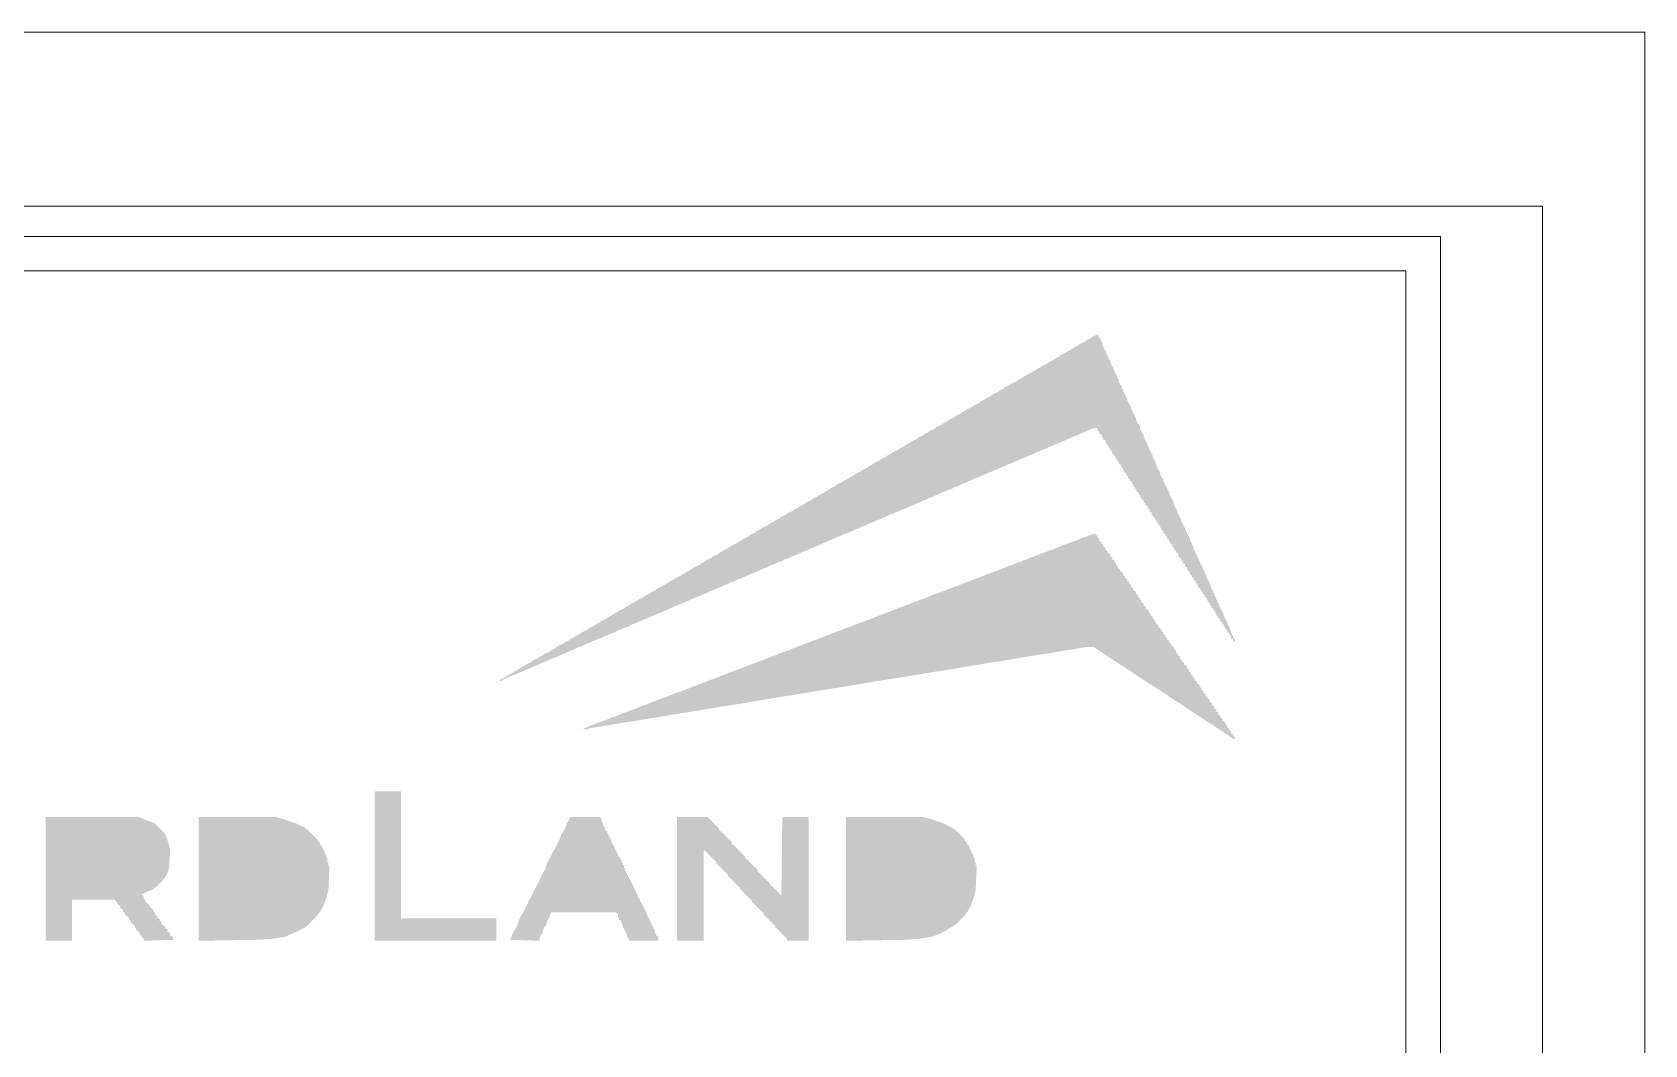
# Model space of a CAD drawing. Header units: metres. Extents: x -2 to 237, y -8 to 52.
# Drawn here: x 80.35 to 87.87, y 47.43 to 52.15 of the extents above; entities that cross this region are included whole.
import ezdxf

# ---------------------------------------------------------------- set-up
doc = ezdxf.new("R2010")
doc.units = ezdxf.units.M
doc.layers.get('0').update_dxf_attribs({"lineweight": 0})
doc.layers.add('pie de plano', color=7, linetype='Continuous', lineweight=0)

msp = doc.modelspace()

# ---------------------------------------------------------------- hatches: boundary and pattern name
at = {"lineweight": 0, "transparency": 33554559}
h = msp.add_hatch(color=256, dxfattribs=at)
h.paths.add_polyline_path([(82.5199, 49.1256), (82.5246, 49.121), (82.5246, 49.1256)])
h.paths.add_polyline_path([(85.3235, 50.7338), (85.3235, 50.743), (85.3148, 50.743), (85.3053, 50.7384), (85.2966, 50.7338), (85.2918, 50.7292), (85.2642, 50.7155), (85.2595, 50.7109), (85.2325, 50.6972), (85.2277, 50.6926), (85.2095, 50.6834), (85.2048, 50.6788), (85.1772, 50.6651), (85.1724, 50.6605), (85.1454, 50.6467), (85.1407, 50.6422), (85.1225, 50.633), (85.1178, 50.6284), (85.0901, 50.6147), (85.0854, 50.6101), (85.0584, 50.5964), (85.0537, 50.5918), (85.0355, 50.5826), (85.0308, 50.578), (85.0031, 50.5643), (84.9984, 50.5597), (84.9707, 50.5459), (84.9667, 50.5414), (84.9485, 50.5322), (84.9437, 50.5276), (84.9161, 50.5139), (84.9114, 50.5093), (84.8837, 50.4955), (84.8796, 50.491), (84.8608, 50.4818), (84.8567, 50.4772), (84.8291, 50.4635), (84.8243, 50.4589), (84.7967, 50.4451), (84.7926, 50.4406), (84.7737, 50.4314), (84.7697, 50.4268), (84.742, 50.4131), (84.7373, 50.4085), (84.7097, 50.3947), (84.7056, 50.3902), (84.6867, 50.381), (84.6827, 50.3764), (84.655, 50.3627), (84.6503, 50.3581), (84.6226, 50.3444), (84.6186, 50.3398), (84.5997, 50.3306), (84.5956, 50.326), (84.568, 50.3123), (84.5633, 50.3077), (84.5356, 50.2939), (84.5309, 50.2894), (84.5127, 50.2802), (84.5086, 50.2756), (84.481, 50.2619), (84.4762, 50.2573), (84.4486, 50.2436), (84.4439, 50.239), (84.4256, 50.2298), (84.4209, 50.2252), (84.3939, 50.2115), (84.3892, 50.2069), (84.3616, 50.1932), (84.3568, 50.1886), (84.3386, 50.1794), (84.3339, 50.1748), (84.3069, 50.1611), (84.3022, 50.1565), (84.2745, 50.1428), (84.2698, 50.1382), (84.2516, 50.129), (84.2469, 50.1244), (84.2199, 50.1107), (84.2152, 50.1061), (84.1875, 50.0924), (84.1828, 50.0878), (84.1646, 50.0786), (84.1598, 50.074), (84.1329, 50.0603), (84.1281, 50.0557), (84.1005, 50.042), (84.0958, 50.0374), (84.0775, 50.0282), (84.0728, 50.0236), (84.0458, 50.0099), (84.0411, 50.0053), (84.0135, 49.9916), (84.0087, 49.987), (83.9905, 49.9778), (83.9858, 49.9732), (83.9588, 49.9595), (83.9541, 49.9549), (83.9264, 49.9412), (83.9217, 49.9366), (83.9035, 49.9274), (83.8988, 49.9228), (83.8711, 49.9091), (83.8671, 49.9045), (83.8394, 49.8908), (83.8347, 49.8862), (83.8165, 49.877), (83.8117, 49.8724), (83.7841, 49.8587), (83.78, 49.8541), (83.7524, 49.8404), (83.7477, 49.8358), (83.7294, 49.8266), (83.7247, 49.822), (83.6971, 49.8083), (83.693, 49.8037), (83.6654, 49.79), (83.6606, 49.7854), (83.6424, 49.7762), (83.6377, 49.7717), (83.61, 49.7579), (83.606, 49.7533), (83.5783, 49.7396), (83.5736, 49.735), (83.5554, 49.7258), (83.5507, 49.7212), (83.523, 49.7075), (83.519, 49.7029), (83.4913, 49.6892), (83.4866, 49.6846), (83.4684, 49.6754), (83.4637, 49.6708), (83.436, 49.6571), (83.4313, 49.6525), (83.4043, 49.6388), (83.3996, 49.6342), (83.3814, 49.625), (83.3766, 49.6204), (83.349, 49.6067), (83.3442, 49.6021), (83.3173, 49.5884), (83.3125, 49.5838), (83.2943, 49.5746), (83.2896, 49.57), (83.2619, 49.5563), (83.2572, 49.5517), (83.2302, 49.538), (83.2255, 49.5334), (83.2073, 49.5242), (83.2026, 49.5197), (83.1749, 49.5059), (83.1702, 49.5013), (83.1432, 49.4876), (83.1385, 49.483), (83.1203, 49.4738), (83.1156, 49.4692), (83.0879, 49.4555), (83.0832, 49.4509), (83.0562, 49.4372), (83.0515, 49.4326), (83.0333, 49.4234), (83.0285, 49.4189), (83.0009, 49.4051), (82.9962, 49.4005), (82.9692, 49.3868), (82.9644, 49.3822), (82.9462, 49.373), (82.9415, 49.3684), (82.9139, 49.3547), (82.9091, 49.3501), (82.8815, 49.3364), (82.8774, 49.3318), (82.8592, 49.3226), (82.8545, 49.3181), (82.8268, 49.3043), (82.8221, 49.2997), (82.7944, 49.286), (82.7904, 49.2814), (82.7715, 49.2722), (82.7675, 49.2676), (82.7398, 49.2539), (82.7351, 49.2493), (82.7074, 49.2356), (82.7034, 49.231), (82.6845, 49.2218), (82.6804, 49.2173), (82.6528, 49.2035), (82.6481, 49.1989), (82.6204, 49.1852), (82.6163, 49.1806), (82.5975, 49.1714), (82.5934, 49.1669), (82.5658, 49.1531), (82.561, 49.1485), (82.5334, 49.1348), (82.5293, 49.1302), (82.5381, 49.1256), (82.5381, 49.1302), (82.5563, 49.1394), (82.5705, 49.1439), (82.5887, 49.1531), (82.6022, 49.1577), (82.6204, 49.1669), (82.6346, 49.1714), (82.6528, 49.1806), (82.6663, 49.1852), (82.6845, 49.1943), (82.6986, 49.1989), (82.7169, 49.2081), (82.7304, 49.2127), (82.7398, 49.2173), (82.7533, 49.2218), (82.7715, 49.231), (82.7857, 49.2356), (82.8039, 49.2447), (82.8174, 49.2493), (82.8363, 49.2585), (82.8498, 49.2631), (82.868, 49.2722), (82.8815, 49.2768), (82.9004, 49.286), (82.9139, 49.2906), (82.9321, 49.2997), (82.9462, 49.3043), (82.9644, 49.3135), (82.9779, 49.3181), (82.9874, 49.3226), (83.0009, 49.3272), (83.0191, 49.3364), (83.0333, 49.341), (83.0515, 49.3501), (83.065, 49.3547), (83.0832, 49.3639), (83.0973, 49.3684), (83.1156, 49.3776), (83.129, 49.3822), (83.1473, 49.3914), (83.1614, 49.3959), (83.1796, 49.4051), (83.1931, 49.4097), (83.2026, 49.4143), (83.2161, 49.4189), (83.2343, 49.428), (83.2485, 49.4326), (83.2667, 49.4418), (83.2802, 49.4463), (83.299, 49.4555), (83.3125, 49.4601), (83.3308, 49.4692), (83.3442, 49.4738), (83.3631, 49.483), (83.3766, 49.4876), (83.3948, 49.4967), (83.409, 49.5013), (83.4272, 49.5105), (83.4407, 49.5151), (83.4502, 49.5197), (83.4637, 49.5242), (83.4819, 49.5334), (83.496, 49.538), (83.5143, 49.5471), (83.5277, 49.5517), (83.546, 49.5609), (83.5601, 49.5655), (83.5783, 49.5746), (83.5918, 49.5792), (83.61, 49.5884), (83.6242, 49.593), (83.6424, 49.6021), (83.6559, 49.6067), (83.6654, 49.6113), (83.6789, 49.6159), (83.6971, 49.625), (83.7112, 49.6296), (83.7294, 49.6388), (83.7429, 49.6433), (83.7612, 49.6525), (83.7753, 49.6571), (83.7935, 49.6663), (83.807, 49.6708), (83.8259, 49.68), (83.8394, 49.6846), (83.8576, 49.6938), (83.8711, 49.6983), (83.89, 49.7075), (83.9035, 49.7121), (83.9129, 49.7167), (83.9264, 49.7212), (83.9446, 49.7304), (83.9588, 49.735), (83.977, 49.7441), (83.9905, 49.7487), (84.0087, 49.7579), (84.0229, 49.7625), (84.0411, 49.7717), (84.0546, 49.7762), (84.0728, 49.7854), (84.087, 49.79), (84.1052, 49.7991), (84.1187, 49.8037), (84.1369, 49.8129), (84.1511, 49.8174), (84.1598, 49.822), (84.174, 49.8266), (84.1922, 49.8358), (84.2057, 49.8404), (84.2239, 49.8495), (84.2381, 49.8541), (84.2563, 49.8633), (84.2698, 49.8679), (84.288, 49.877), (84.3022, 49.8816), (84.3204, 49.8908), (84.3339, 49.8953), (84.3528, 49.9045), (84.3663, 49.9091), (84.3757, 49.9137), (84.3892, 49.9182), (84.4074, 49.9274), (84.4209, 49.932), (84.4398, 49.9412), (84.4533, 49.9457), (84.4715, 49.9549), (84.4857, 49.9595), (84.5039, 49.9687), (84.5174, 49.9732), (84.5356, 49.9824), (84.5498, 49.987), (84.568, 49.9961), (84.5815, 50.0007), (84.5997, 50.0099), (84.6139, 50.0145), (84.6226, 50.019), (84.6368, 50.0236), (84.655, 50.0328), (84.6685, 50.0374), (84.6867, 50.0466), (84.7009, 50.0511), (84.7191, 50.0603), (84.7326, 50.0649), (84.7508, 50.074), (84.765, 50.0786), (84.7832, 50.0878), (84.7967, 50.0924), (84.8156, 50.1015), (84.8291, 50.1061), (84.8378, 50.1107), (84.852, 50.1153), (84.8702, 50.1244), (84.8837, 50.129), (84.9026, 50.1382), (84.9161, 50.1428), (84.9343, 50.1519), (84.9485, 50.1565), (84.9667, 50.1657), (84.9802, 50.1702), (84.9984, 50.1794), (85.0125, 50.184), (85.0308, 50.1932), (85.0443, 50.1977), (85.0625, 50.2069), (85.0766, 50.2115), (85.0854, 50.2161), (85.0996, 50.2206), (85.1178, 50.2298), (85.1313, 50.2344), (85.1495, 50.2436), (85.1637, 50.2481), (85.1819, 50.2573), (85.1954, 50.2619), (85.2136, 50.271), (85.2277, 50.2756), (85.246, 50.2848), (85.2595, 50.2894), (85.2783, 50.2985), (85.2918, 50.3031), (85.3006, 50.3077), (85.3148, 50.3077), (85.3195, 50.3031), (85.3195, 50.2939), (85.3235, 50.2939), (85.3283, 50.2894), (85.3283, 50.2802), (85.333, 50.2802), (85.3377, 50.2756), (85.3377, 50.2665), (85.3424, 50.2665), (85.3465, 50.2619), (85.3465, 50.2527), (85.3512, 50.2527), (85.3559, 50.2481), (85.3559, 50.239), (85.3606, 50.239), (85.3606, 50.2298), (85.3654, 50.2298), (85.3694, 50.2252), (85.3694, 50.2161), (85.3741, 50.2161), (85.3789, 50.2115), (85.3789, 50.2023), (85.3836, 50.2023), (85.3876, 50.1977), (85.3876, 50.1886), (85.3923, 50.1886), (85.3971, 50.184), (85.3971, 50.1748), (85.4018, 50.1748), (85.4018, 50.1657), (85.4065, 50.1657), (85.4106, 50.1611), (85.4106, 50.1519), (85.4153, 50.1519), (85.42, 50.1474), (85.42, 50.1382), (85.4247, 50.1382), (85.4295, 50.1336), (85.4295, 50.1244), (85.4335, 50.1244), (85.4382, 50.1198), (85.4382, 50.1107), (85.4429, 50.1107), (85.4429, 50.1015), (85.4477, 50.1015), (85.4524, 50.0969), (85.4524, 50.0878), (85.4564, 50.0878), (85.4612, 50.0832), (85.4612, 50.074), (85.4659, 50.074), (85.4706, 50.0695), (85.4706, 50.0603), (85.4753, 50.0603), (85.4794, 50.0557), (85.4794, 50.0466), (85.4841, 50.0466), (85.4841, 50.0374), (85.4888, 50.0374), (85.4935, 50.0328), (85.4935, 50.0236), (85.4983, 50.0236), (85.5023, 50.019), (85.5023, 50.0099), (85.507, 50.0099), (85.5118, 50.0053), (85.5118, 49.9961), (85.5165, 49.9961), (85.5205, 49.9916), (85.5205, 49.9824), (85.5252, 49.9824), (85.5252, 49.9732), (85.53, 49.9732), (85.5347, 49.9687), (85.5347, 49.9595), (85.5394, 49.9595), (85.5435, 49.9549), (85.5435, 49.9457), (85.5482, 49.9457), (85.5529, 49.9412), (85.5529, 49.932), (85.5576, 49.932), (85.5624, 49.9274), (85.5624, 49.9182), (85.5664, 49.9182), (85.5711, 49.9137), (85.5711, 49.9045), (85.5758, 49.9045), (85.5758, 49.8953), (85.5806, 49.8953), (85.5853, 49.8908), (85.5853, 49.8816), (85.5893, 49.8816), (85.5941, 49.877), (85.5941, 49.8679), (85.5988, 49.8679), (85.6035, 49.8633), (85.6035, 49.8541), (85.6082, 49.8541), (85.6123, 49.8495), (85.6123, 49.8404), (85.617, 49.8404), (85.617, 49.8312), (85.6217, 49.8312), (85.6264, 49.8266), (85.6264, 49.8174), (85.6305, 49.8174), (85.6352, 49.8129), (85.6352, 49.8037), (85.6399, 49.8037), (85.6447, 49.7991), (85.6447, 49.79), (85.6494, 49.79), (85.6534, 49.7854), (85.6534, 49.7762), (85.6581, 49.7762), (85.6581, 49.7671), (85.6629, 49.7671), (85.6676, 49.7625), (85.6676, 49.7533), (85.6723, 49.7533), (85.6764, 49.7487), (85.6764, 49.7396), (85.6811, 49.7396), (85.6858, 49.735), (85.6858, 49.7258), (85.6905, 49.7258), (85.6952, 49.7212), (85.6952, 49.7121), (85.6993, 49.7121), (85.6993, 49.7029), (85.704, 49.7029), (85.7087, 49.6983), (85.7087, 49.6892), (85.7135, 49.6892), (85.7182, 49.6846), (85.7182, 49.6754), (85.7222, 49.6754), (85.727, 49.6708), (85.727, 49.6617), (85.7317, 49.6617), (85.7364, 49.6571), (85.7364, 49.6479), (85.7404, 49.6479), (85.7404, 49.6388), (85.7452, 49.6388), (85.7499, 49.6342), (85.7499, 49.625), (85.7546, 49.625), (85.7593, 49.6204), (85.7593, 49.6113), (85.7634, 49.6113), (85.7681, 49.6067), (85.7681, 49.5975), (85.7728, 49.5975), (85.7776, 49.593), (85.7776, 49.5838), (85.7823, 49.5838), (85.7863, 49.5792), (85.7863, 49.57), (85.791, 49.57), (85.791, 49.5609), (85.7958, 49.5609), (85.8005, 49.5563), (85.8005, 49.5471), (85.8052, 49.5471), (85.8093, 49.5425), (85.8093, 49.5334), (85.814, 49.5334), (85.8187, 49.5288), (85.8187, 49.5197), (85.8234, 49.5197), (85.8281, 49.5151), (85.8281, 49.5059), (85.8322, 49.5059), (85.8322, 49.4967), (85.8369, 49.4967), (85.8416, 49.4922), (85.8416, 49.483), (85.8464, 49.483), (85.8504, 49.4784), (85.8504, 49.4692), (85.8551, 49.4692), (85.8599, 49.4647), (85.8599, 49.4555), (85.8646, 49.4555), (85.8693, 49.4509), (85.8693, 49.4418), (85.8733, 49.4418), (85.8733, 49.4326), (85.8781, 49.4326), (85.8828, 49.428), (85.8828, 49.4189), (85.8875, 49.4189), (85.8922, 49.4143), (85.8922, 49.4051), (85.8963, 49.4051), (85.901, 49.4005), (85.901, 49.3914), (85.9057, 49.3914), (85.9105, 49.3868), (85.9105, 49.3776), (85.9152, 49.3776), (85.9152, 49.3684), (85.9192, 49.3684), (85.9239, 49.3639), (85.9239, 49.3547), (85.9287, 49.3547), (85.9334, 49.3501), (85.9334, 49.341), (85.9374, 49.341), (85.9422, 49.3364), (85.9422, 49.3272), (85.9469, 49.3272), (85.9516, 49.3226), (85.9516, 49.3135), (85.9563, 49.3135), (85.9604, 49.3089), (85.9604, 49.3226), (85.9563, 49.3226), (85.9563, 49.3318), (85.9516, 49.3318), (85.9516, 49.341), (85.9469, 49.341), (85.9469, 49.3501), (85.9422, 49.3501), (85.9422, 49.3639), (85.9374, 49.3639), (85.9374, 49.373), (85.9334, 49.373), (85.9334, 49.3822), (85.9287, 49.3822), (85.9287, 49.3914), (85.9239, 49.3914), (85.9239, 49.4051), (85.9192, 49.4051), (85.9192, 49.4143), (85.9152, 49.4143), (85.9152, 49.4234), (85.9105, 49.4234), (85.9105, 49.4326), (85.9057, 49.4326), (85.9057, 49.4463), (85.901, 49.4463), (85.901, 49.4555), (85.8963, 49.4555), (85.8963, 49.4647), (85.8922, 49.4647), (85.8922, 49.4738), (85.8875, 49.4738), (85.8875, 49.4876), (85.8828, 49.4876), (85.8828, 49.4967), (85.8781, 49.4967), (85.8781, 49.5059), (85.8733, 49.5059), (85.8733, 49.5151), (85.8693, 49.5151), (85.8693, 49.5242), (85.8646, 49.5242), (85.8646, 49.538), (85.8599, 49.538), (85.8599, 49.5471), (85.8551, 49.5471), (85.8551, 49.5563), (85.8504, 49.5563), (85.8504, 49.5655), (85.8464, 49.5655), (85.8464, 49.5792), (85.8416, 49.5792), (85.8416, 49.5884), (85.8369, 49.5884), (85.8369, 49.5975), (85.8322, 49.5975), (85.8322, 49.6067), (85.8281, 49.6067), (85.8281, 49.6204), (85.8234, 49.6204), (85.8234, 49.6296), (85.8187, 49.6296), (85.8187, 49.6388), (85.814, 49.6388), (85.814, 49.6479), (85.8093, 49.6479), (85.8093, 49.6617), (85.8052, 49.6617), (85.8052, 49.6708), (85.8005, 49.6708), (85.8005, 49.68), (85.7958, 49.68), (85.7958, 49.6892), (85.791, 49.6892), (85.791, 49.6983), (85.7863, 49.6983), (85.7863, 49.7121), (85.7823, 49.7121), (85.7823, 49.7212), (85.7776, 49.7212), (85.7776, 49.7304), (85.7728, 49.7304), (85.7728, 49.7396), (85.7681, 49.7396), (85.7681, 49.7533), (85.7634, 49.7533), (85.7634, 49.7625), (85.7593, 49.7625), (85.7593, 49.7717), (85.7546, 49.7717), (85.7546, 49.7808), (85.7499, 49.7808), (85.7499, 49.7946), (85.7452, 49.7946), (85.7452, 49.8037), (85.7404, 49.8037), (85.7404, 49.8129), (85.7364, 49.8129), (85.7364, 49.822), (85.7317, 49.822), (85.7317, 49.8358), (85.727, 49.8358), (85.727, 49.8449), (85.7222, 49.8449), (85.7222, 49.8541), (85.7182, 49.8541), (85.7182, 49.8633), (85.7135, 49.8633), (85.7135, 49.8724), (85.7087, 49.8724), (85.7087, 49.8862), (85.704, 49.8862), (85.704, 49.8953), (85.6993, 49.8953), (85.6993, 49.9045), (85.6952, 49.9045), (85.6952, 49.9137), (85.6905, 49.9137), (85.6905, 49.9274), (85.6858, 49.9274), (85.6858, 49.9366), (85.6811, 49.9366), (85.6811, 49.9457), (85.6764, 49.9457), (85.6764, 49.9549), (85.6723, 49.9549), (85.6723, 49.9687), (85.6676, 49.9687), (85.6676, 49.9778), (85.6629, 49.9778), (85.6629, 49.987), (85.6581, 49.987), (85.6581, 49.9961), (85.6534, 49.9961), (85.6534, 50.0099), (85.6494, 50.0099), (85.6494, 50.019), (85.6447, 50.019), (85.6447, 50.0282), (85.6399, 50.0282), (85.6399, 50.0374), (85.6352, 50.0374), (85.6352, 50.0466), (85.6305, 50.0466), (85.6305, 50.0603), (85.6264, 50.0603), (85.6264, 50.0695), (85.6217, 50.0695), (85.6217, 50.0786), (85.617, 50.0786), (85.617, 50.0878), (85.6123, 50.0878), (85.6123, 50.1015), (85.6082, 50.1015), (85.6082, 50.1107), (85.6035, 50.1107), (85.6035, 50.1198), (85.5988, 50.1198), (85.5988, 50.129), (85.5941, 50.129), (85.5941, 50.1428), (85.5893, 50.1428), (85.5893, 50.1519), (85.5853, 50.1519), (85.5853, 50.1611), (85.5806, 50.1611), (85.5806, 50.1702), (85.5758, 50.1702), (85.5758, 50.184), (85.5711, 50.184), (85.5711, 50.1932), (85.5664, 50.1932), (85.5664, 50.2023), (85.5624, 50.2023), (85.5624, 50.2115), (85.5576, 50.2115), (85.5576, 50.2206), (85.5529, 50.2206), (85.5529, 50.2344), (85.5482, 50.2344), (85.5482, 50.2436), (85.5435, 50.2436), (85.5435, 50.2527), (85.5394, 50.2527), (85.5394, 50.2619), (85.5347, 50.2619), (85.5347, 50.2756), (85.53, 50.2756), (85.53, 50.2848), (85.5252, 50.2848), (85.5252, 50.2939), (85.5205, 50.2939), (85.5205, 50.3031), (85.5165, 50.3031), (85.5165, 50.3169), (85.5118, 50.3169), (85.5118, 50.326), (85.507, 50.326), (85.507, 50.3352), (85.5023, 50.3352), (85.5023, 50.3444), (85.4983, 50.3444), (85.4983, 50.3581), (85.4935, 50.3581), (85.4935, 50.3673), (85.4888, 50.3673), (85.4888, 50.3764), (85.4841, 50.3764), (85.4841, 50.3856), (85.4794, 50.3856), (85.4794, 50.3947), (85.4753, 50.3947), (85.4753, 50.4085), (85.4706, 50.4085), (85.4706, 50.4177), (85.4659, 50.4177), (85.4659, 50.4268), (85.4612, 50.4268), (85.4612, 50.436), (85.4564, 50.436), (85.4564, 50.4497), (85.4524, 50.4497), (85.4524, 50.4589), (85.4477, 50.4589), (85.4477, 50.4681), (85.4429, 50.4681), (85.4429, 50.4772), (85.4382, 50.4772), (85.4382, 50.491), (85.4335, 50.491), (85.4335, 50.5001), (85.4295, 50.5001), (85.4295, 50.5093), (85.4247, 50.5093), (85.4247, 50.5185), (85.42, 50.5185), (85.42, 50.5322), (85.4153, 50.5322), (85.4153, 50.5414), (85.4106, 50.5414), (85.4106, 50.5505), (85.4065, 50.5505), (85.4065, 50.5597), (85.4018, 50.5597), (85.4018, 50.5688), (85.3971, 50.5688), (85.3971, 50.5826), (85.3923, 50.5826), (85.3923, 50.5918), (85.3876, 50.5918), (85.3876, 50.6009), (85.3836, 50.6009), (85.3836, 50.6101), (85.3789, 50.6101), (85.3789, 50.6238), (85.3741, 50.6238), (85.3741, 50.633), (85.3694, 50.633), (85.3694, 50.6422), (85.3654, 50.6422), (85.3654, 50.6513), (85.3606, 50.6513), (85.3606, 50.6651), (85.3559, 50.6651), (85.3559, 50.6742), (85.3512, 50.6742), (85.3512, 50.6834), (85.3465, 50.6834), (85.3465, 50.6926), (85.3424, 50.6926), (85.3424, 50.7063), (85.3377, 50.7063), (85.3377, 50.7155), (85.333, 50.7155), (85.333, 50.7246), (85.3283, 50.7246), (85.3283, 50.7338)])
h.paths.add_polyline_path([(82.5152, 49.1165), (82.5152, 49.121), (82.5104, 49.121)])
h = msp.add_hatch(color=256, dxfattribs=at)
h.paths.add_polyline_path([(85.2966, 49.8129), (85.2824, 49.8083), (85.2736, 49.8037), (85.246, 49.7946), (85.2365, 49.79), (85.223, 49.7854), (85.2136, 49.7808), (85.1866, 49.7717), (85.1772, 49.7671), (85.1495, 49.7579), (85.1407, 49.7533), (85.1266, 49.7487), (85.1178, 49.7441), (85.0901, 49.735), (85.0807, 49.7304), (85.0537, 49.7212), (85.0443, 49.7167), (85.0308, 49.7121), (85.0213, 49.7075), (84.9937, 49.6983), (84.9849, 49.6938), (84.9707, 49.6892), (84.962, 49.6846), (84.9343, 49.6754), (84.9255, 49.6708), (84.8979, 49.6617), (84.8884, 49.6571), (84.8749, 49.6525), (84.8655, 49.6479), (84.8378, 49.6388), (84.8291, 49.6342), (84.8014, 49.625), (84.7926, 49.6204), (84.7785, 49.6159), (84.7697, 49.6113), (84.742, 49.6021), (84.7326, 49.5975), (84.7056, 49.5884), (84.6962, 49.5838), (84.6827, 49.5792), (84.6732, 49.5746), (84.6456, 49.5655), (84.6368, 49.5609), (84.6226, 49.5563), (84.6139, 49.5517), (84.5862, 49.5425), (84.5768, 49.538), (84.5498, 49.5288), (84.5403, 49.5242), (84.5268, 49.5197), (84.5174, 49.5151), (84.4897, 49.5059), (84.481, 49.5013), (84.4533, 49.4922), (84.4439, 49.4876), (84.4304, 49.483), (84.4209, 49.4784), (84.3939, 49.4692), (84.3845, 49.4647), (84.371, 49.4601), (84.3616, 49.4555), (84.3339, 49.4463), (84.3251, 49.4418), (84.2975, 49.4326), (84.288, 49.428), (84.2745, 49.4234), (84.2658, 49.4189), (84.2381, 49.4097), (84.2287, 49.4051), (84.201, 49.3959), (84.1922, 49.3914), (84.1787, 49.3868), (84.1693, 49.3822), (84.1416, 49.373), (84.1329, 49.3684), (84.1052, 49.3593), (84.0958, 49.3547), (84.0823, 49.3501), (84.0728, 49.3455), (84.0458, 49.3364), (84.0364, 49.3318), (84.0229, 49.3272), (84.0135, 49.3226), (83.9858, 49.3135), (83.977, 49.3089), (83.9494, 49.2997), (83.9399, 49.2951), (83.9264, 49.2906), (83.917, 49.286), (83.89, 49.2768), (83.8806, 49.2722), (83.8529, 49.2631), (83.8441, 49.2585), (83.83, 49.2539), (83.8212, 49.2493), (83.7935, 49.2402), (83.7841, 49.2356), (83.7706, 49.231), (83.7612, 49.2264), (83.7342, 49.2173), (83.7247, 49.2127), (83.6971, 49.2035), (83.6883, 49.1989), (83.6741, 49.1943), (83.6654, 49.1897), (83.6377, 49.1806), (83.6289, 49.176), (83.6013, 49.1669), (83.5918, 49.1623), (83.5783, 49.1577), (83.5689, 49.1531), (83.5412, 49.1439), (83.5325, 49.1394), (83.5048, 49.1302), (83.496, 49.1256), (83.4819, 49.121), (83.4731, 49.1165), (83.4454, 49.1073), (83.436, 49.1027), (83.4225, 49.0981), (83.4131, 49.0935), (83.3861, 49.0844), (83.3766, 49.0798), (83.349, 49.0706), (83.3402, 49.0661), (83.326, 49.0615), (83.3173, 49.0569), (83.2896, 49.0477), (83.2802, 49.0432), (83.2532, 49.034), (83.2437, 49.0294), (83.2302, 49.0248), (83.2208, 49.0202), (83.1931, 49.0111), (83.1844, 49.0065), (83.1702, 49.0019), (83.1614, 48.9973), (83.1338, 48.9882), (83.1243, 48.9836), (83.0973, 48.9744), (83.0879, 48.9698), (83.0744, 48.9653), (83.065, 48.9607), (83.0373, 48.9515), (83.0285, 48.9469), (83.0009, 48.9378), (82.9914, 48.9332), (82.9779, 48.9286), (82.9692, 48.924), (82.9415, 48.9148), (82.9321, 48.9103), (82.9186, 48.9057), (82.9415, 48.9011), (82.9415, 48.9057), (83.1338, 48.9378), (83.1661, 48.9424), (83.3861, 48.979), (83.4178, 48.9836), (83.61, 49.0157), (83.6424, 49.0202), (83.8623, 49.0569), (83.8941, 49.0615), (84.087, 49.0935), (84.1187, 49.0981), (84.3386, 49.1348), (84.371, 49.1394), (84.5633, 49.1714), (84.5956, 49.176), (84.8156, 49.2127), (84.8473, 49.2173), (85.0395, 49.2493), (85.0719, 49.2539), (85.2642, 49.286), (85.3006, 49.286), (85.3101, 49.2814), (85.3148, 49.2768), (85.3235, 49.2722), (85.3283, 49.2676), (85.3377, 49.2631), (85.3424, 49.2585), (85.3512, 49.2539), (85.3559, 49.2493), (85.3654, 49.2447), (85.3694, 49.2402), (85.3789, 49.2356), (85.3836, 49.231), (85.3923, 49.2264), (85.3971, 49.2218), (85.4065, 49.2173), (85.4106, 49.2127), (85.42, 49.2081), (85.4247, 49.2035), (85.4429, 49.1943), (85.4477, 49.1897), (85.4564, 49.1852), (85.4612, 49.1806), (85.4706, 49.176), (85.4753, 49.1714), (85.4841, 49.1669), (85.4888, 49.1623), (85.4983, 49.1577), (85.5023, 49.1531), (85.5118, 49.1485), (85.5165, 49.1439), (85.5252, 49.1394), (85.53, 49.1348), (85.5394, 49.1302), (85.5435, 49.1256), (85.5529, 49.121), (85.5576, 49.1165), (85.5758, 49.1073), (85.5806, 49.1027), (85.5893, 49.0981), (85.5941, 49.0935), (85.6035, 49.089), (85.6082, 49.0844), (85.617, 49.0798), (85.6217, 49.0752), (85.6305, 49.0706), (85.6352, 49.0661), (85.6447, 49.0615), (85.6494, 49.0569), (85.6581, 49.0523), (85.6629, 49.0477), (85.6723, 49.0432), (85.6764, 49.0386), (85.6858, 49.034), (85.6905, 49.0294), (85.7087, 49.0202), (85.7135, 49.0157), (85.7222, 49.0111), (85.727, 49.0065), (85.7364, 49.0019), (85.7404, 48.9973), (85.7499, 48.9927), (85.7546, 48.9882), (85.7634, 48.9836), (85.7681, 48.979), (85.7776, 48.9744), (85.7823, 48.9698), (85.791, 48.9653), (85.7958, 48.9607), (85.8052, 48.9561), (85.8093, 48.9515), (85.8187, 48.9469), (85.8234, 48.9424), (85.8416, 48.9332), (85.8464, 48.9286), (85.8551, 48.924), (85.8599, 48.9194), (85.8693, 48.9148), (85.8733, 48.9103), (85.8828, 48.9057), (85.8875, 48.9011), (85.8963, 48.8965), (85.901, 48.892), (85.9105, 48.8874), (85.9152, 48.8828), (85.9239, 48.8782), (85.9287, 48.8736), (85.9374, 48.869), (85.9422, 48.8645), (85.9604, 48.8553), (85.9604, 48.8553), (85.9604, 48.8645), (85.9563, 48.869), (85.9516, 48.869), (85.9516, 48.8782), (85.9469, 48.8828), (85.9422, 48.8828), (85.9422, 48.892), (85.9374, 48.8965), (85.9334, 48.8965), (85.9334, 48.9057), (85.9287, 48.9103), (85.9239, 48.9103), (85.9239, 48.9194), (85.9192, 48.924), (85.9152, 48.924), (85.9152, 48.9332), (85.9057, 48.9424), (85.901, 48.9424), (85.901, 48.9515), (85.8963, 48.9561), (85.8922, 48.9561), (85.8922, 48.9653), (85.8875, 48.9698), (85.8828, 48.9698), (85.8828, 48.979), (85.8781, 48.9836), (85.8733, 48.9836), (85.8733, 48.9927), (85.8693, 48.9973), (85.8646, 48.9973), (85.8646, 49.0065), (85.8599, 49.0111), (85.8551, 49.0111), (85.8551, 49.0202), (85.8464, 49.0294), (85.8416, 49.0294), (85.8416, 49.0386), (85.8369, 49.0432), (85.8322, 49.0432), (85.8322, 49.0523), (85.8281, 49.0569), (85.8234, 49.0569), (85.8234, 49.0661), (85.8187, 49.0706), (85.814, 49.0706), (85.814, 49.0798), (85.8093, 49.0844), (85.8052, 49.0844), (85.8052, 49.0935), (85.8005, 49.0981), (85.7958, 49.0981), (85.7958, 49.1073), (85.7863, 49.1165), (85.7823, 49.1165), (85.7823, 49.1256), (85.7776, 49.1302), (85.7728, 49.1302), (85.7728, 49.1394), (85.7681, 49.1439), (85.7634, 49.1439), (85.7634, 49.1531), (85.7593, 49.1577), (85.7546, 49.1577), (85.7546, 49.1669), (85.7499, 49.1714), (85.7452, 49.1714), (85.7452, 49.1806), (85.7404, 49.1852), (85.7364, 49.1852), (85.7364, 49.1943), (85.727, 49.2035), (85.7222, 49.2035), (85.7222, 49.2127), (85.7182, 49.2173), (85.7135, 49.2173), (85.7135, 49.2264), (85.7087, 49.231), (85.704, 49.231), (85.704, 49.2402), (85.6993, 49.2447), (85.6952, 49.2447), (85.6952, 49.2539), (85.6905, 49.2585), (85.6858, 49.2585), (85.6858, 49.2676), (85.6811, 49.2722), (85.6764, 49.2722), (85.6764, 49.2814), (85.6676, 49.2906), (85.6629, 49.2906), (85.6629, 49.2997), (85.6581, 49.3043), (85.6534, 49.3043), (85.6534, 49.3135), (85.6494, 49.3181), (85.6447, 49.3181), (85.6447, 49.3272), (85.6399, 49.3318), (85.6352, 49.3318), (85.6352, 49.341), (85.6305, 49.3455), (85.6264, 49.3455), (85.6264, 49.3547), (85.6217, 49.3593), (85.617, 49.3593), (85.617, 49.3684), (85.6082, 49.3776), (85.6035, 49.3776), (85.6035, 49.3868), (85.5988, 49.3914), (85.5941, 49.3914), (85.5941, 49.4005), (85.5893, 49.4051), (85.5853, 49.4051), (85.5853, 49.4143), (85.5806, 49.4189), (85.5758, 49.4189), (85.5758, 49.428), (85.5711, 49.4326), (85.5664, 49.4326), (85.5664, 49.4418), (85.5624, 49.4463), (85.5576, 49.4463), (85.5576, 49.4555), (85.5482, 49.4647), (85.5435, 49.4647), (85.5435, 49.4738), (85.5394, 49.4784), (85.5347, 49.4784), (85.5347, 49.4876), (85.53, 49.4922), (85.5252, 49.4922), (85.5252, 49.5013), (85.5205, 49.5059), (85.5165, 49.5059), (85.5165, 49.5151), (85.5118, 49.5197), (85.507, 49.5197), (85.507, 49.5288), (85.5023, 49.5334), (85.4983, 49.5334), (85.4983, 49.5425), (85.4888, 49.5517), (85.4841, 49.5517), (85.4841, 49.5609), (85.4794, 49.5655), (85.4753, 49.5655), (85.4753, 49.5746), (85.4706, 49.5792), (85.4659, 49.5792), (85.4659, 49.5884), (85.4612, 49.593), (85.4564, 49.593), (85.4564, 49.6021), (85.4524, 49.6067), (85.4477, 49.6067), (85.4477, 49.6159), (85.4429, 49.6204), (85.4382, 49.6204), (85.4382, 49.6296), (85.4295, 49.6388), (85.4247, 49.6388), (85.4247, 49.6479), (85.42, 49.6525), (85.4153, 49.6525), (85.4153, 49.6617), (85.4106, 49.6663), (85.4065, 49.6663), (85.4065, 49.6754), (85.4018, 49.68), (85.3971, 49.68), (85.3971, 49.6892), (85.3923, 49.6938), (85.3876, 49.6938), (85.3876, 49.7029), (85.3836, 49.7075), (85.3789, 49.7075), (85.3789, 49.7167), (85.3694, 49.7258), (85.3654, 49.7258), (85.3654, 49.735), (85.3606, 49.7396), (85.3559, 49.7396), (85.3559, 49.7487), (85.3512, 49.7533), (85.3465, 49.7533), (85.3465, 49.7625), (85.3424, 49.7671), (85.3377, 49.7671), (85.3377, 49.7762), (85.333, 49.7808), (85.3283, 49.7808), (85.3283, 49.79), (85.3235, 49.7946), (85.3195, 49.7946), (85.3195, 49.8037), (85.3101, 49.8129)])
h.paths.add_polyline_path([(82.9044, 48.9011), (82.9091, 48.8965), (82.9091, 48.9011)])
for points in [[(82.0706, 48.0214), (82.0706, 48.6125), (81.9471, 48.6125), (81.9471, 47.9161), (82.5152, 47.9161), (82.5152, 48.0214)], [(80.8705, 48.4842), (80.8428, 48.4934), (80.4124, 48.4934), (80.4124, 47.9161), (80.5359, 47.9161), (80.5359, 48.1085), (80.7329, 48.1085), (80.747, 48.0947), (80.747, 48.0856), (80.7511, 48.0856), (80.7605, 48.0764), (80.7605, 48.0673), (80.7652, 48.0673), (80.774, 48.0581), (80.774, 48.0489), (80.7787, 48.0489), (80.7834, 48.0443), (80.7834, 48.0351), (80.7882, 48.0351), (80.8017, 48.0214), (80.8017, 48.0123), (80.8064, 48.0123), (80.8111, 48.0077), (80.8111, 47.9985), (80.8151, 47.9985), (80.8293, 47.9848), (80.8293, 47.9756), (80.834, 47.9756), (80.834, 47.9665), (80.8381, 47.9665), (80.8523, 47.9527), (80.8523, 47.9435), (80.857, 47.9435), (80.861, 47.9389), (80.861, 47.9298), (80.8657, 47.9298), (80.8705, 47.9252), (80.8705, 47.9161), (81.0121, 47.9206), (81.0081, 47.9206), (81.0081, 47.9298), (80.9986, 47.9389), (80.9939, 47.9389), (80.9939, 47.9481), (80.9852, 47.9573), (80.9804, 47.9573), (80.9804, 47.9665), (80.9757, 47.9711), (80.971, 47.9711), (80.971, 47.9802), (80.9575, 47.9939), (80.9528, 47.9939), (80.9528, 48.0031), (80.948, 48.0077), (80.944, 48.0077), (80.944, 48.0169), (80.9393, 48.0214), (80.9346, 48.0214), (80.9346, 48.0306), (80.9298, 48.0351), (80.9251, 48.0351), (80.9251, 48.0443), (80.9211, 48.0489), (80.9163, 48.0489), (80.9163, 48.0581), (80.9022, 48.0718), (80.8981, 48.0718), (80.8981, 48.081), (80.884, 48.0947), (80.8799, 48.0947), (80.8799, 48.1039), (80.8752, 48.1039), (80.8752, 48.1131), (80.8705, 48.1131), (80.8705, 48.1222), (80.8657, 48.1268), (80.857, 48.1314), (80.8705, 48.136), (80.8752, 48.1405), (80.8887, 48.1451), (80.8981, 48.1497), (80.9116, 48.1543), (80.9211, 48.1635), (80.9298, 48.168), (80.9622, 48.2001), (80.9669, 48.2093), (80.971, 48.2139), (80.9852, 48.2414), (80.9892, 48.2642), (80.9939, 48.3467), (80.9892, 48.3467), (80.9892, 48.365), (80.9852, 48.365), (80.9852, 48.3834), (80.9804, 48.3834), (80.9804, 48.3971), (80.9757, 48.3971), (80.9757, 48.4063), (80.971, 48.4063), (80.971, 48.4155), (80.9251, 48.4613), (80.9069, 48.4704), (80.8799, 48.4796)], [(81.5208, 48.4842), (81.4844, 48.4934), (81.1268, 48.4934), (81.1268, 47.9161), (81.3973, 47.9206), (81.4661, 47.9252), (81.4979, 47.9298), (81.5255, 47.9344), (81.539, 47.9389), (81.5484, 47.9435), (81.5619, 47.9481), (81.6267, 47.9802), (81.6813, 48.0351), (81.6861, 48.0443), (81.6948, 48.0535), (81.709, 48.081), (81.7137, 48.0947), (81.7178, 48.1039), (81.7225, 48.1177), (81.7319, 48.1543), (81.7362, 48.2535), (81.7362, 48.2642), (81.7319, 48.2642), (81.7319, 48.2826), (81.7272, 48.2826), (81.7272, 48.3009), (81.7225, 48.3009), (81.7225, 48.3146), (81.7178, 48.3146), (81.7178, 48.3238), (81.7137, 48.3238), (81.7137, 48.333), (81.709, 48.333), (81.709, 48.3422), (81.7043, 48.3422), (81.7043, 48.3513), (81.6996, 48.3513), (81.6996, 48.3605), (81.6948, 48.365), (81.6908, 48.365), (81.6908, 48.3742), (81.6861, 48.3788), (81.6813, 48.3788), (81.6813, 48.388), (81.6355, 48.4338), (81.6267, 48.4384), (81.622, 48.4429), (81.5761, 48.4659)], [(83.0009, 48.4842), (83.0009, 48.4934), (82.8592, 48.4934), (82.8545, 48.4796), (82.8498, 48.475), (82.8403, 48.4567), (82.8363, 48.4429), (82.8221, 48.4155), (82.8174, 48.4109), (82.8133, 48.3971), (82.758, 48.2872), (82.7533, 48.2826), (82.7445, 48.2551), (82.671, 48.1085), (82.6663, 48.1039), (82.6615, 48.0901), (82.6386, 48.0443), (82.6346, 48.0397), (82.6204, 48.0123), (82.6116, 47.9848), (82.6022, 47.9665), (82.5975, 47.9619), (82.5887, 47.9435), (82.584, 47.9298), (82.5792, 47.9206), (82.7169, 47.9161), (82.7169, 47.9298), (82.7263, 47.9481), (82.7304, 47.9527), (82.7351, 47.9711), (82.7398, 47.9802), (82.7445, 47.9848), (82.7492, 47.9939), (82.7533, 48.0123), (82.758, 48.0169), (82.7627, 48.026), (82.7675, 48.0397), (82.7715, 48.0489), (83.0744, 48.0489), (83.0832, 48.0397), (83.0832, 48.026), (83.0879, 48.026), (83.0879, 48.0123), (83.0926, 48.0123), (83.0973, 48.0077), (83.0973, 47.9985), (83.1014, 47.9985), (83.1014, 47.9893), (83.1061, 47.9893), (83.1061, 47.9756), (83.1108, 47.9756), (83.1108, 47.9665), (83.1156, 47.9665), (83.1156, 47.9573), (83.1203, 47.9573), (83.1203, 47.9481), (83.1243, 47.9481), (83.1243, 47.9344), (83.129, 47.9344), (83.129, 47.9252), (83.1338, 47.9252), (83.1338, 47.9161), (83.2711, 47.9161), (83.2711, 47.9347), (83.2667, 47.9389), (83.2619, 47.9389), (83.2619, 47.9481), (83.2572, 47.9481), (83.2572, 47.9573), (83.2532, 47.9573), (83.2532, 47.9711), (83.2485, 47.9711), (83.2485, 47.9802), (83.2437, 47.9802), (83.2437, 47.9893), (83.239, 47.9893), (83.239, 47.9985), (83.2343, 47.9985), (83.2343, 48.0077), (83.2302, 48.0077), (83.2302, 48.0169), (83.2255, 48.0169), (83.2255, 48.026), (83.2208, 48.026), (83.2208, 48.0351), (83.2161, 48.0351), (83.2161, 48.0489), (83.2113, 48.0489), (83.2113, 48.0581), (83.2073, 48.0581), (83.2073, 48.0673), (83.2026, 48.0673), (83.2026, 48.0764), (83.1979, 48.0764), (83.1979, 48.0856), (83.1931, 48.0856), (83.1931, 48.0947), (83.1884, 48.0993), (83.1844, 48.0993), (83.1844, 48.1131), (83.1796, 48.1131), (83.1796, 48.1222), (83.1749, 48.1222), (83.1749, 48.1314), (83.1702, 48.1314), (83.1702, 48.1405), (83.1661, 48.1405), (83.1661, 48.1497), (83.1614, 48.1497), (83.1614, 48.1589), (83.1567, 48.1589), (83.1567, 48.168), (83.152, 48.168), (83.152, 48.1772), (83.1473, 48.1772), (83.1473, 48.1864), (83.1432, 48.1864), (83.1432, 48.1955), (83.1385, 48.1955), (83.1385, 48.2047), (83.1338, 48.2047), (83.1338, 48.2139), (83.129, 48.2139), (83.129, 48.223), (83.1243, 48.223), (83.1243, 48.2322), (83.1203, 48.2322), (83.1203, 48.2414), (83.1156, 48.2414), (83.1156, 48.2551), (83.1108, 48.2551), (83.1108, 48.2688), (83.1061, 48.2688), (83.1061, 48.278), (83.1014, 48.278), (83.1014, 48.2872), (83.0973, 48.2872), (83.0973, 48.2963), (83.0926, 48.2963), (83.0926, 48.3055), (83.0879, 48.31), (83.0832, 48.31), (83.0832, 48.3192), (83.0791, 48.3192), (83.0791, 48.3284), (83.0744, 48.3284), (83.0744, 48.3376), (83.0697, 48.3376), (83.0697, 48.3467), (83.065, 48.3467), (83.065, 48.3559), (83.0602, 48.3559), (83.0602, 48.365), (83.0562, 48.365), (83.0562, 48.3742), (83.0515, 48.3742), (83.0515, 48.388), (83.0467, 48.388), (83.0467, 48.3971), (83.042, 48.3971), (83.042, 48.4063), (83.0373, 48.4063), (83.0373, 48.4155), (83.0333, 48.4155), (83.0333, 48.4246), (83.0285, 48.4292), (83.0238, 48.4292), (83.0238, 48.4429), (83.0191, 48.4429), (83.0191, 48.4521), (83.0144, 48.4521), (83.0144, 48.4613), (83.0103, 48.4613), (83.0103, 48.4704), (83.0056, 48.4704), (83.0056, 48.4842)], [(83.9723, 47.9161), (83.9723, 48.4934), (83.8489, 48.4934), (83.8441, 48.1222), (83.8441, 48.1268), (83.7983, 48.1726), (83.7935, 48.1726), (83.7935, 48.1818), (83.7382, 48.2368), (83.7342, 48.2368), (83.7342, 48.246), (83.6789, 48.3009), (83.6741, 48.3009), (83.6741, 48.31), (83.6195, 48.365), (83.6148, 48.365), (83.6148, 48.3742), (83.5601, 48.4292), (83.5554, 48.4292), (83.5554, 48.4384), (83.5001, 48.4934), (83.3584, 48.4934), (83.3584, 47.9161), (83.4819, 47.9161), (83.4819, 48.3376), (83.4866, 48.3376), (83.5412, 48.2826), (83.5412, 48.2734), (83.546, 48.2734), (83.5966, 48.223), (83.5966, 48.2139), (83.6013, 48.2139), (83.6512, 48.1635), (83.6512, 48.1543), (83.6559, 48.1543), (83.7065, 48.1039), (83.7065, 48.0947), (83.7112, 48.0947), (83.7612, 48.0443), (83.7612, 48.0351), (83.7659, 48.0351), (83.8165, 47.9848), (83.8165, 47.9756), (83.8212, 47.9756), (83.8711, 47.9252), (83.8711, 47.9161)], [(84.5403, 48.4842), (84.5039, 48.4934), (84.1464, 48.4934), (84.1464, 47.9161), (84.4169, 47.9206), (84.481, 47.9252), (84.545, 47.9344), (84.5585, 47.9389), (84.568, 47.9435), (84.5815, 47.9481), (84.6186, 47.9665), (84.6226, 47.9711), (84.6408, 47.9802), (84.6456, 47.9848), (84.655, 47.9893), (84.7009, 48.0351), (84.7056, 48.0443), (84.7144, 48.0535), (84.7285, 48.081), (84.7326, 48.0947), (84.7373, 48.1039), (84.742, 48.1177), (84.7508, 48.1543), (84.7555, 48.2642), (84.7508, 48.2642), (84.7508, 48.2826), (84.7468, 48.2826), (84.7468, 48.3009), (84.742, 48.3009), (84.742, 48.3146), (84.7373, 48.3146), (84.7373, 48.3238), (84.7326, 48.3238), (84.7326, 48.333), (84.7285, 48.333), (84.7285, 48.3422), (84.7238, 48.3422), (84.7238, 48.3513), (84.7191, 48.3513), (84.7191, 48.3605), (84.7144, 48.365), (84.7097, 48.365), (84.7097, 48.3742), (84.7056, 48.3788), (84.7009, 48.3788), (84.7009, 48.388), (84.655, 48.4338), (84.6456, 48.4384), (84.6408, 48.4429), (84.5956, 48.4659)]]:
    msp.add_hatch(color=256, dxfattribs=at).paths.add_polyline_path(points)

# ---------------------------------------------------------------- linework, layer by layer
at = {"lineweight": 0}
msp.add_lwpolyline([(87.3946, -7.1605), (87.3946, 51.3432)], dxfattribs=at)
for points in [[(86.9183, 42.812), (78.0297, 42.812), (78.0297, 51.2011), (86.9183, 51.2011)], [(78.1903, 42.9724), (86.7578, 42.9724), (86.7578, 51.0408), (78.1903, 51.0408)]]:
    msp.add_lwpolyline(points, close=True, dxfattribs=at)
at = {"layer": 'pie de plano', "color": 7, "lineweight": 0}
msp.add_lwpolyline([(87.8715, 52.1541), (87.8715, -7.8248), (-2.0995, -7.8248), (-2.0995, 52.1541)], close=True, dxfattribs=at)
msp.add_lwpolyline([(87.3946, 51.3432), (-0.9999, 51.3432), (-0.9999, -7.1605), (87.3946, -7.1605)], dxfattribs=at)

doc.saveas('drawing.dxf')
